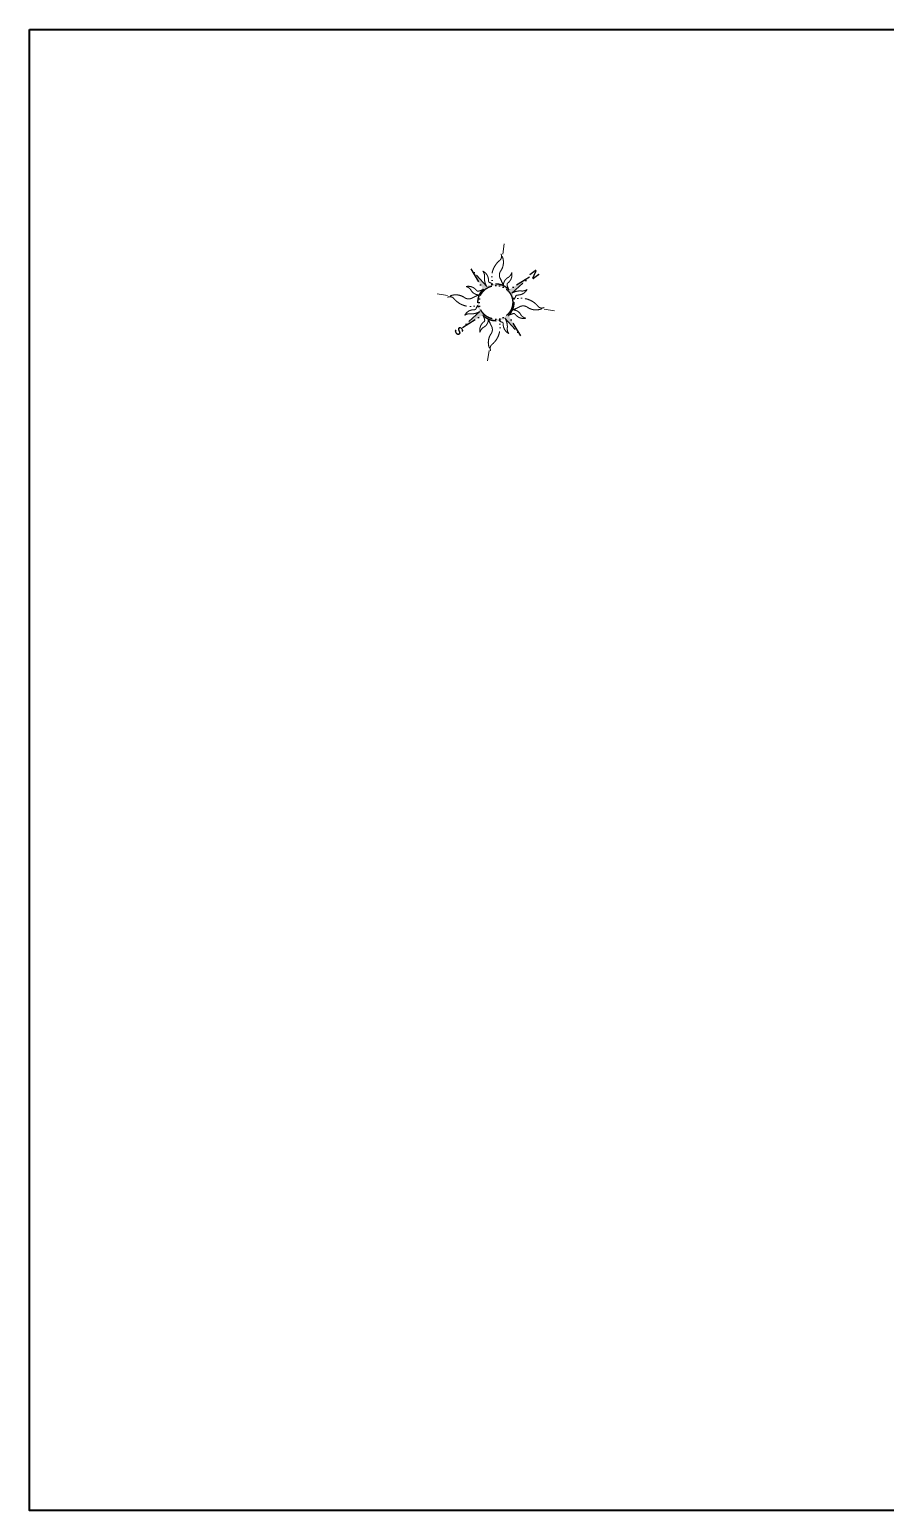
# Model space of a CAD drawing. Header units: millimetres. Extents: x -82276 to 69119, y 30132 to 86759.
# Drawn here: x -82276 to -49492, y 30132 to 86759 of the extents above; entities that cross this region are included whole.
import ezdxf

# ---------------------------------------------------------------- set-up
doc = ezdxf.new("R2010")
doc.units = ezdxf.units.MM
doc.header["$MEASUREMENT"] = 0
doc.linetypes.add('ACAD_ISO14W100', pattern=[24, 12, -3, 0, -3, 0, -3, 0, -3])
doc.layers.get('0').update_dxf_attribs({"lineweight": 5})
doc.layers.add('Block01', color=7, linetype='Continuous')
doc.layers.add('стены наруж_Ном._пера__97', color=7, linetype='Continuous', lineweight=5)
doc.styles.get("Standard").update_dxf_attribs({"font": 'isocpeui.ttf'})

# ---------------------------------------------------------------- blocks, each defined once
blk = doc.blocks.new('Roza vetrov')
at = {"layer": 'Block01', "linetype": 'ACAD_ISO14W100', "true_color": 0xff9c38}
h = blk.add_hatch(color=30, dxfattribs=at)
h.paths.add_polyline_path([(18.4, 27.8), (6.5, 13, 0.343879), (-11.1, 9.5), (-27.8, 18.4), (-13, 6.5, 0.343879), (-9.5, -11.1), (-18.4, -27.8), (-6.5, -13, 0.343879), (11.1, -9.5), (27.8, -18.4), (13, -6.5, 0.343879), (9.5, 11.1)])
h.paths.add_polyline_path([(13.4, 1.3, -1), (-13.4, -1.3, -1)], flags=16)
at = {"layer": 'Block01', "color": 30, "linetype": 'ACAD_ISO14W100', "lineweight": 20, "true_color": 0xff9c38}
for points in [[(-11.1, 9.5, -0.147145), (-15.3, 15.7, 0.199542), (-18, 19.9, -0.291773), (-11.3, 14.2, 0.285284), (-10.1, 13.2, -0.119553), (-7, 12.7, -0.314789), (-8.4, 32.5, 0.353365), (-9.1, 37.6, -0.305908), (-4.8, 24.9, 0.281282), (-3.1, 19, -0.036464), (1.2, 14.5, -0.28414), (2.4, 21.8, 0.199542), (3.9, 26.6, -0.291773), (3.8, 17.8, 0.285284), (3.7, 16.2, 0.090517), (6.5, 13)], [(9.5, 11.1, -0.147145), (15.7, 15.3, 0.199542), (19.9, 18, -0.291773), (14.2, 11.3, 0.285284), (13.2, 10.1, -0.119553), (12.7, 7, -0.314789), (32.5, 8.4, 0.353365), (37.6, 9.1, -0.305908), (24.9, 4.8, 0.281282), (19, 3.1, -0.036464), (14.5, -1.2, -0.28414), (21.8, -2.4, 0.199542), (26.6, -3.9, -0.291773), (17.8, -3.8, 0.285284), (16.2, -3.7, 0.090517), (13, -6.5)], [(-9.5, -11.1, -0.147145), (-15.7, -15.3, 0.199542), (-19.9, -18, -0.291773), (-14.2, -11.3, 0.285284), (-13.2, -10.1, -0.119553), (-12.7, -7, -0.314789), (-32.5, -8.4, 0.353365), (-37.6, -9.1, -0.305908), (-24.9, -4.8, 0.281282), (-19, -3.1, -0.036464), (-14.5, 1.2, -0.28414), (-21.8, 2.4, 0.199542), (-26.6, 3.9, -0.291773), (-17.8, 3.8, 0.285284), (-16.2, 3.7, 0.090517), (-13, 6.5)], [(11.1, -9.5, -0.147145), (15.3, -15.7, 0.199542), (18, -19.9, -0.291773), (11.3, -14.2, 0.285284), (10.1, -13.2, -0.119553), (7, -12.7, -0.314789), (8.4, -32.5, 0.353365), (9.1, -37.6, -0.305908), (4.8, -24.9, 0.281282), (3.1, -19, -0.036464), (-1.2, -14.5, -0.28414), (-2.4, -21.8, 0.199542), (-3.9, -26.6, -0.291773), (-3.8, -17.8, 0.285284), (-3.7, -16.2, 0.090517), (-6.5, -13)]]:
    blk.add_lwpolyline(points, format="xyb", dxfattribs=at)
for points in [[(-7.8, 38), (-9.4, 46.2)], [(38, 7.8), (46.2, 9.4)], [(-38, -7.8), (-46.2, -9.4)], [(7.8, -38), (9.4, -46.2)]]:
    blk.add_lwpolyline(points, dxfattribs=at)
at = {"layer": 'Block01', "color": 30, "linetype": 'ACAD_ISO14W100', "true_color": 0xff9c38}
blk.add_lwpolyline([(6.5, 13, 0.343879), (-11.1, 9.5), (-27.8, 18.4), (-13, 6.5, 0.343879), (-9.5, -11.1), (-18.4, -27.8), (-6.5, -13, 0.343879), (11.1, -9.5), (27.8, -18.4), (13, -6.5, 0.343879), (9.5, 11.1), (18.4, 27.8)], format="xyb", close=True, dxfattribs=at)
blk.add_circle((0, 0), 13.4, dxfattribs=at)
at = {"layer": 'Block01', "color": 30, "true_color": 0xff9c38, "char_height": 6.375, "width": 5.657, "attachment_point": 1, "rotation": 326.5193}
for s, insert in [('{\\fArial|b1|i0|c0|p34;N}', (20.5, 35.7)), ('{\\fArial|b1|i0|c0|p34;S}', (-20.7, -27))]:
    blk.add_mtext(s, dxfattribs=dict(at, insert=insert))

msp = doc.modelspace()

# ---------------------------------------------------------------- linework, layer by layer
at = {"layer": 'стены наруж_Ном._пера__97', "color": 3, "lineweight": 40}
msp.add_lwpolyline([(-82275.7, 86759), (55717.2, 86759), (55717.2, 30132.2), (-82275.7, 30132.2)], close=True, dxfattribs=at)

# ---------------------------------------------------------------- block references
at = {"xscale": 47.99999999171308, "yscale": 47.99999999171308, "zscale": 47.99999999171308, "rotation": 340.3516108222644}
msp.add_blockref('Roza vetrov', (-64455.3, 76328.3), dxfattribs=at)

doc.saveas('drawing.dxf')
